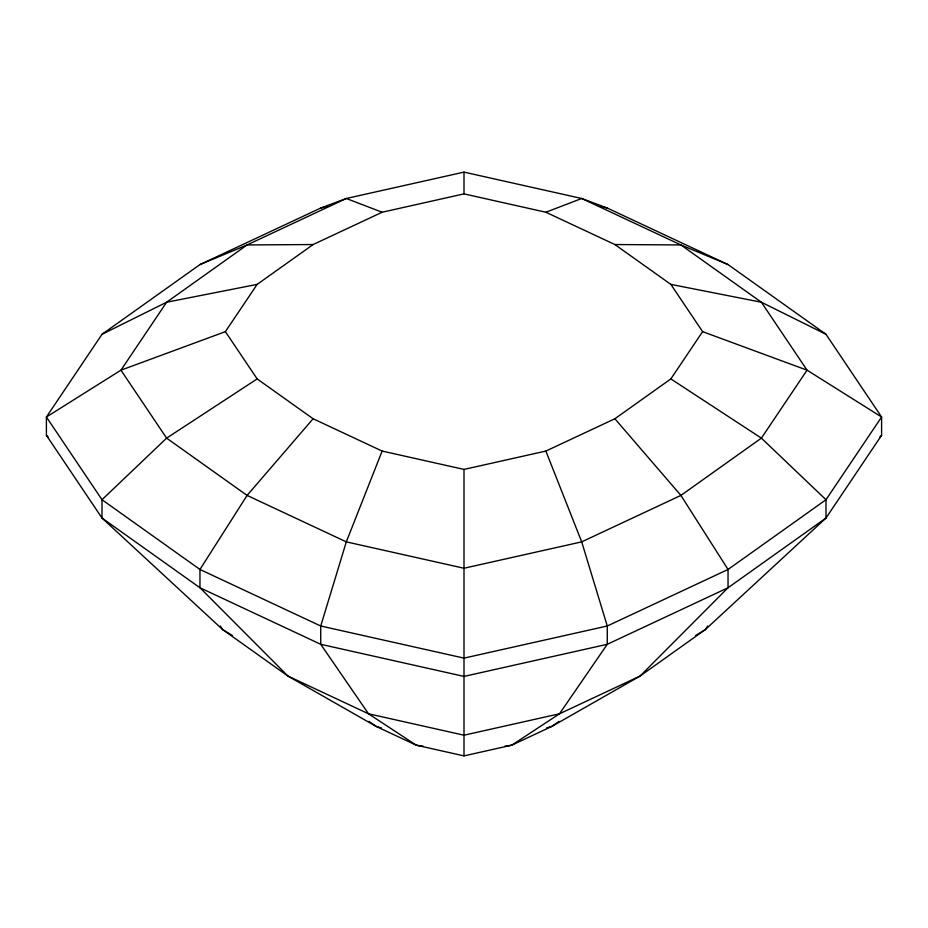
<?xml version="1.0" encoding="UTF-8"?>
<svg xmlns="http://www.w3.org/2000/svg" width="928" height="928" viewBox="0 0 928 928"><rect width="100%" height="100%" fill="white"/><g stroke="black" fill="none" stroke-linecap="round" stroke-linejoin="round"><path stroke-width="1.39" d="M46.4 435.313L46.4 417.02L102.01 334.3L199.961 264.573L320.728 208.034L346.306 198.488L464 172.121L581.694 198.488L607.272 208.034L728.039 264.573L825.99 334.3L881.6 417.02L881.6 435.313L825.99 518.033L705.326 629.602L640.03 676.083L552.009 726.334L511.757 745.184L464 755.879L416.243 745.184L375.991 726.334L287.97 676.083L222.674 629.602L102.01 518.033L46.4 435.313L48.442 437.355M702.624 331.656L807.058 370.179L881.6 417.02L825.99 499.728L728.039 569.467L607.272 626.006L464 658.114L320.728 626.006L199.961 569.467L102.01 499.728L46.4 417.02L120.942 370.179L225.376 331.656L257.16 284.386L313.119 244.54L382.139 212.234L464 193.882L545.861 212.234L614.881 244.54L670.84 284.386L702.624 331.656L670.84 378.914L614.881 418.76L545.861 451.066L464 469.417L382.139 451.066L346.306 541.871L320.728 626.006L320.728 644.299L368.486 713.783L416.243 745.184L423.272 746.24M707.739 626.006L705.326 629.602L695.478 635.599M382.139 451.066L313.119 418.76L247.092 495.413L199.961 569.467L199.961 587.76L287.97 676.083L368.486 713.783L464 735.196L559.514 713.783L640.03 676.083L728.039 587.76L825.99 518.033L825.99 499.728L761.378 438.132L670.84 378.914M879.558 437.355L881.6 435.313M559.004 721.358L552.009 726.334L546.511 727.958M313.119 418.76L257.16 378.914L166.622 438.132L102.01 499.728L102.01 518.033L199.961 587.76L320.728 644.299L464 676.408L607.272 644.299L728.039 587.76L728.039 569.467L680.908 495.413L614.881 418.76M102.01 334.3L166.622 302.226L247.092 244.946L346.306 198.488L382.139 212.234M199.961 264.573L247.092 244.946L313.119 244.54M545.861 212.234L581.694 198.488L680.908 244.946L728.039 264.573M320.728 208.034L327.758 206.457M257.16 284.386L166.622 302.226L120.942 370.179L166.622 438.132L247.092 495.413L346.306 541.871L464 568.249L581.694 541.871L680.908 495.413L761.378 438.132L807.058 370.179L761.378 302.226L680.908 244.946L614.881 244.54M504.728 746.24L511.757 745.184L559.514 713.783L607.272 644.299L607.272 626.006L581.694 541.871L545.861 451.066M670.84 284.386L761.378 302.226L825.99 334.3M600.242 206.457L607.272 208.034M381.489 727.958L375.991 726.334L368.996 721.358M232.522 635.599L222.674 629.602L220.261 626.006M225.376 331.656L257.16 378.914M464 172.121L464 193.882M464 469.417L464 755.879"/></g></svg>
